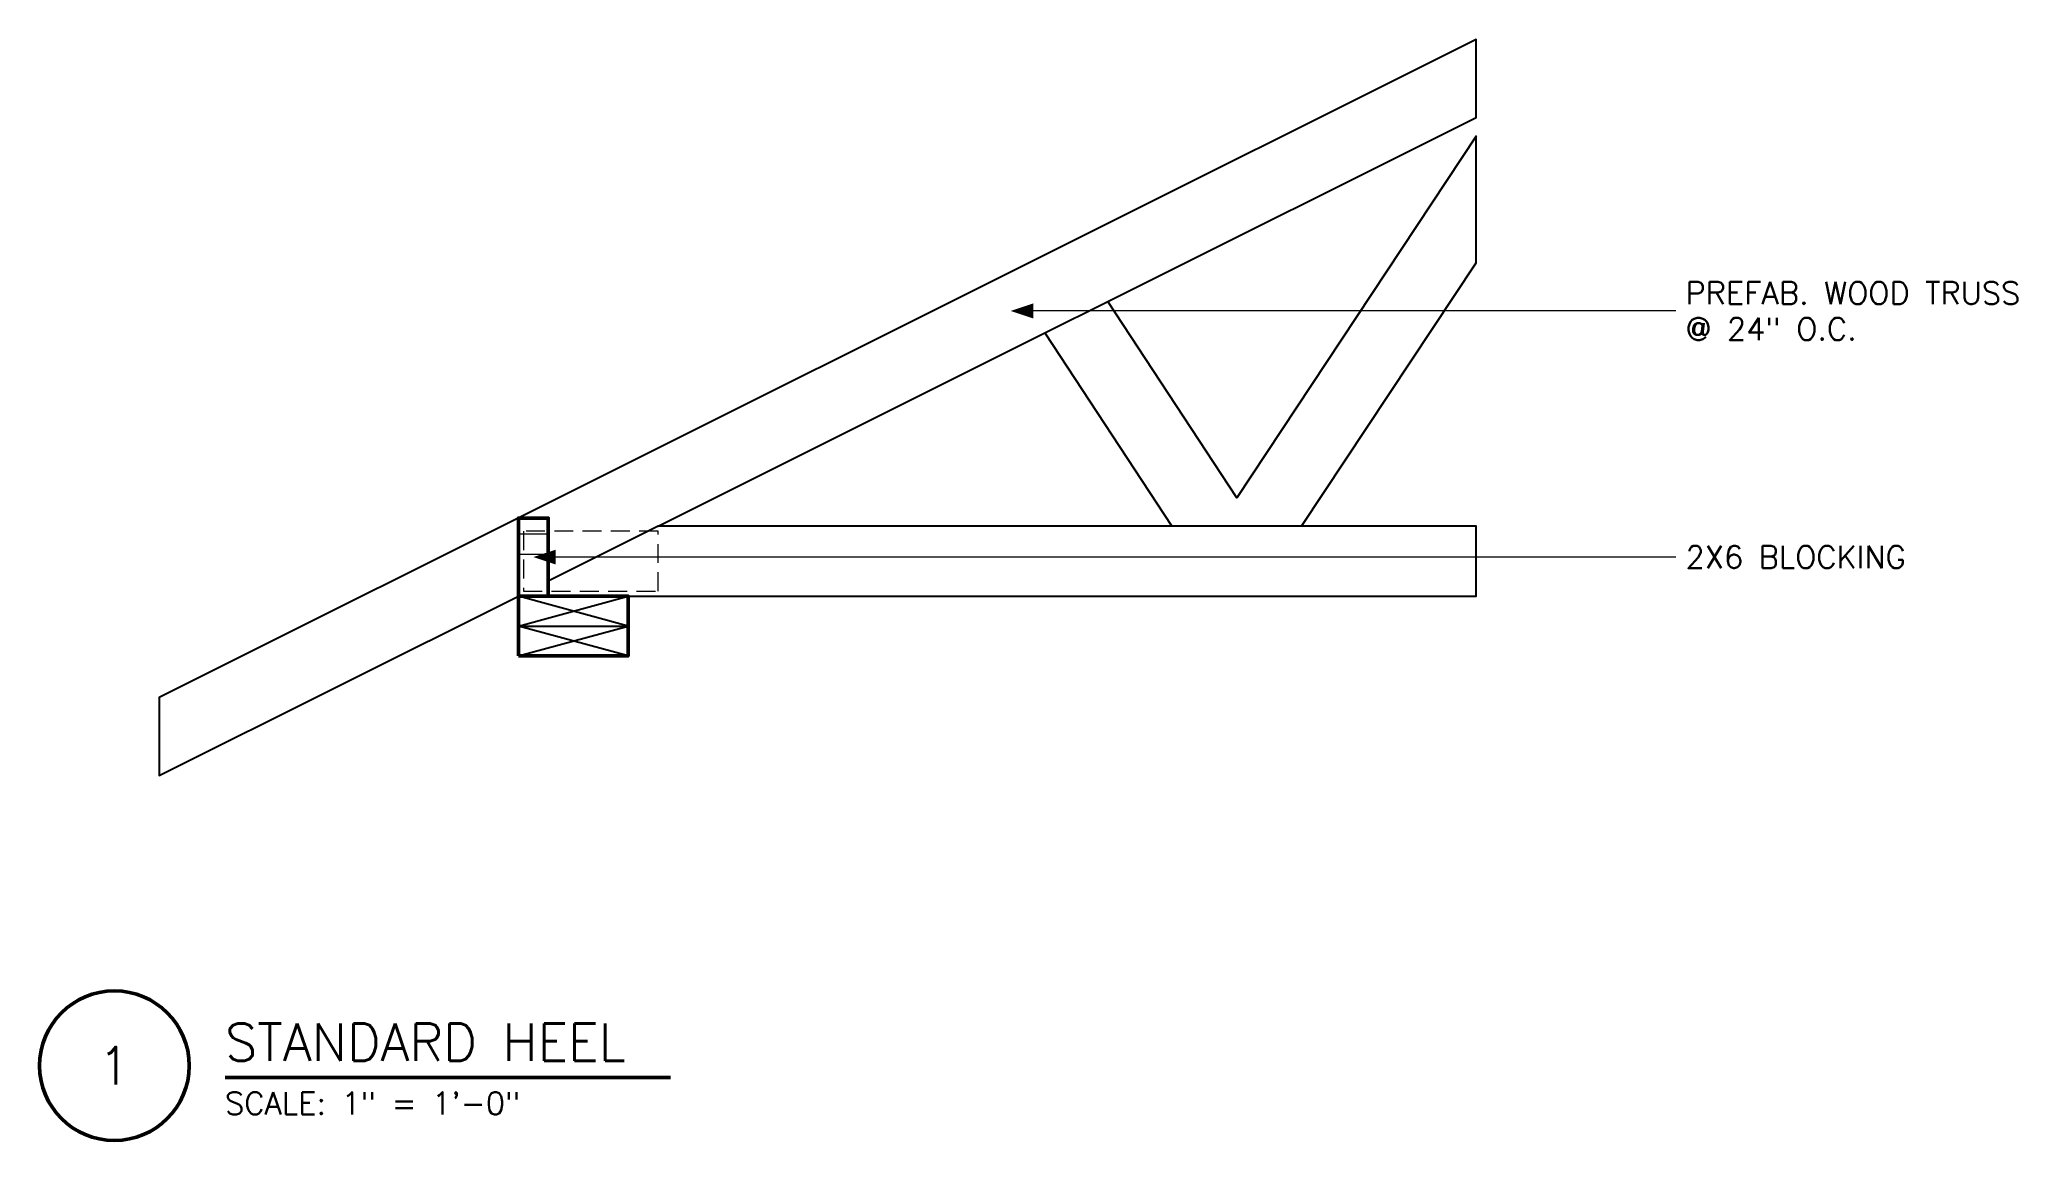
# Model space of a CAD drawing. Header units: inches. Extents: x -24 to 75.1, y -24.3 to 30.9.
import ezdxf
from ezdxf.enums import TextEntityAlignment as Align

# ---------------------------------------------------------------- set-up
doc = ezdxf.new("R2010")
doc.units = ezdxf.units.IN
doc.header["$MEASUREMENT"] = 0
doc.linetypes.add('DASHED', pattern=[1.417323, 0.944882, -0.472441])
for name, color, linetype, lineweight in [('S-ANNO-NOTE', 7, 'CONTINUOUS', 18), ('S-ANNO-TTLB', 7, 'CONTINUOUS', 50), ('S-DETL-BYND', 7, 'CONTINUOUS', 25), ('S-DETL-CUT', 7, 'CONTINUOUS', 50), ('S-DETL-HIDN', 7, 'DASHED', 18), ('S-DETL-PATT', 7, 'CONTINUOUS', 9)]:
    doc.layers.add(name, color=color, linetype=linetype, lineweight=lineweight)
doc.styles.add('KERF', font='romans.shx')

msp = doc.modelspace()

# ---------------------------------------------------------------- hatches: boundary and pattern name
at = {"layer": 'S-ANNO-NOTE', "lineweight": 50}
for points in [[(24.676807, 17.300222), (25.801807, 16.925222), (25.801807, 17.675222)], [(0.75, 4.956559), (1.875, 4.581559), (1.875, 5.331559)]]:
    msp.add_hatch(color=256, dxfattribs=at).paths.add_polyline_path(points)
at = {"layer": 'S-DETL-PATT', "lineweight": 9}
h = msp.add_hatch(dxfattribs=at)
h.set_pattern_fill('KERF-GRAIN', color=256, angle=90, style=0)
h.set_pattern_definition([(0, (0, 0), (4.92, 1.02), [19.2, -4.8, 9.6, -6])])
h.paths.add_polyline_path([(0, 3), (1.5, 3), (1.5, 6.913119), (0, 6.913119)])

# ---------------------------------------------------------------- linework, layer by layer
at = {"layer": 'S-ANNO-NOTE', "lineweight": 18}
for points in [[(58.02, 17.300222), (56.52, 17.300222), (25.801807, 17.300222)], [(58.02, 4.956559), (56.52, 4.956559), (1.875, 4.956559)]]:
    msp.add_lwpolyline(points, dxfattribs=at)
at = {"layer": 'S-ANNO-TTLB', "lineweight": 50}
msp.add_lwpolyline([(-24, -20.55, 1), (-16.5, -20.55, 1)], format="xyb", close=True, dxfattribs=at)
msp.add_lwpolyline([(-14.7, -21.15), (7.621429, -21.15)], dxfattribs=at)
at = {"layer": 'S-DETL-BYND', "lineweight": 25}
for points in [[(26.39109, 16.195545), (32.757378, 6.5), (7, 6.5), (26.39109, 16.195545), (29.543271, 17.771636), (48, 27), (48, 30.913119), (-18, -2.086881), (-18, -6), (0, 3)], [(5.5, 3), (48, 3), (48, 6.5), (39.256147, 6.5), (48, 19.71612), (48, 26.059293), (36.005526, 7.929938), (29.543271, 17.771636)], [(7, 6.5), (1.5, 3.75)], [(39.256147, 6.5), (32.757378, 6.5)], [(0, 0), (5.5, 1.5), (0, 3)], [(5.5, 0), (0, 1.5), (5.5, 3)], [(0, 1.5), (5.5, 1.5)]]:
    msp.add_lwpolyline(points, dxfattribs=at)
at = {"layer": 'S-DETL-CUT', "lineweight": 50}
msp.add_lwpolyline([(1.5, 3), (1.5, 6.913119), (0, 6.913119), (0, 3)], dxfattribs=at)
msp.add_lwpolyline([(0, 0), (5.5, 0), (5.5, 3), (0, 3)], close=True, dxfattribs=at)
at = {"layer": 'S-DETL-HIDN', "linetype": 'DASHED', "lineweight": 18}
msp.add_lwpolyline([(0.25, 3.25), (7, 3.25), (7, 6.25), (0.25, 6.25)], close=True, dxfattribs=at)

# ---------------------------------------------------------------- texts
at = {"layer": 'S-ANNO-NOTE', "lineweight": 18, "style": 'KERF'}
for s, p in [('PREFAB. WOOD TRUSS', (58.5, 17.637722)), ('@ 24" O.C.', (58.5, 15.837722)), ('2X6 BLOCKING', (58.5, 4.394059))]:
    msp.add_text(s, height=1.125, dxfattribs=at).set_placement(p)
at = {"layer": 'S-ANNO-TTLB', "lineweight": 50, "style": 'KERF'}
msp.add_text('STANDARD HEEL', height=1.875, dxfattribs=at).set_placement((-14.7, -20.31))
msp.add_text('1', height=1.875, dxfattribs=at).set_placement((-20.25, -20.55), align=Align.MIDDLE_CENTER)
at = {"layer": 'S-ANNO-TTLB', "lineweight": 18, "style": 'KERF'}
msp.add_text('SCALE: 1" = 1\'-0"', height=1.125, dxfattribs=at).set_placement((-14.7, -22.995))

doc.saveas('drawing.dxf')
